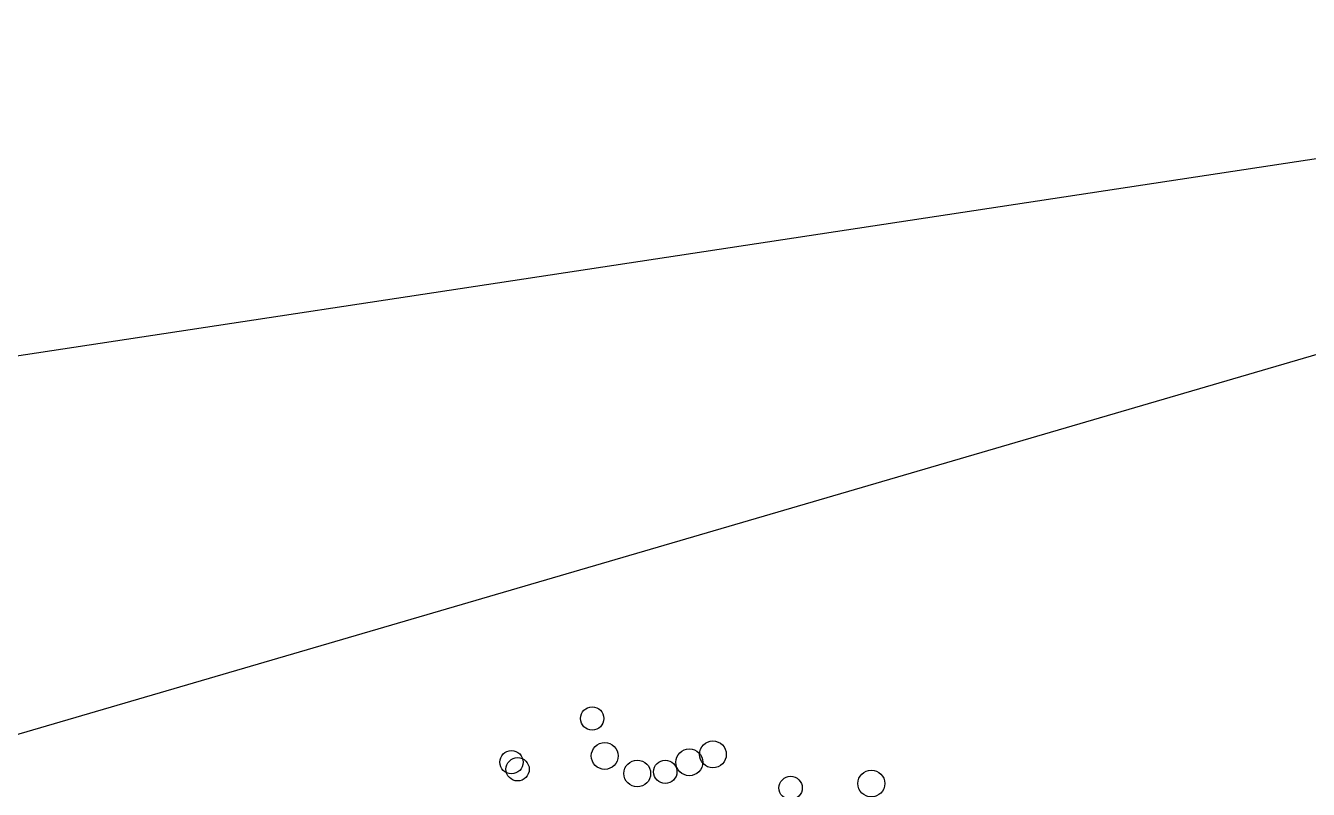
# Model space of a CAD drawing. Header units: millimetres. Extents: x 441156 to 441876, y 4514765 to 4515211.
# Drawn here: x 441411.102 to 441412.8, y 4514834.553 to 4514835.563 of the extents above; entities that cross this region are included whole.
import ezdxf

# ---------------------------------------------------------------- set-up
doc = ezdxf.new("R2010")
doc.units = ezdxf.units.MM
doc.layers.add('01_piscinas', color=254, linetype='Continuous')

msp = doc.modelspace()

# ---------------------------------------------------------------- linework, layer by layer
at = {"layer": '01_piscinas', "elevation": 0.00000131}
msp.add_lwpolyline([(441423.85886923, 4514838.18205059, 0.0043910674), (441422.74228746, 4514837.93181474, 0.0001087055), (441422.71580414, 4514837.92562941, 0.0002530211), (441422.70095013, 4514837.92213834, 0.0023223363), (441422.11401232, 4514837.78191859, 0.0021175107), (441421.57846208, 4514837.64893041, -0.0058002285), (441413.50906231, 4514835.33186317), (441408.34286118, 4514833.82109643), (441408.29995824, 4514833.8085502), (441405.22898133, 4514832.91049578), (441399.30377795, 4514831.15983481)], format="xyb", dxfattribs=at)
at = {"layer": '01_piscinas', "elevation": 0.00000053}
msp.add_lwpolyline([(441413.52843529, 4514837.02307029), (441408.17434058, 4514834.68346174), (441414.80811958, 4514835.69122217)], dxfattribs=at)
at = {"layer": '01_piscinas'}
for centre, radius in [((441411.85205042, 4514834.64639552, 0.00000076), 0.01541533), ((441411.86865214, 4514834.59686717, 0.00000076), 0.01775907), ((441411.98059946, 4514834.58844418, 0.00000076), 0.01775907), ((441412.01172874, 4514834.59889037, 0.00000076), 0.01775907), ((441411.74521687, 4514834.58852931, 0.00000076), 0.01541533), ((441411.75333848, 4514834.57919276, 0.00000076), 0.01541533), ((441411.91162912, 4514834.57359641, 0.00000076), 0.01775907), ((441411.94873814, 4514834.5758408, 0.00000076), 0.01541533), ((441412.22136, 4514834.56035155, 0.00000076), 0.01775907), ((441412.11455234, 4514834.55448059, 0.00000076), 0.01541533)]:
    msp.add_circle(centre, radius, dxfattribs=at)

doc.saveas('drawing.dxf')
